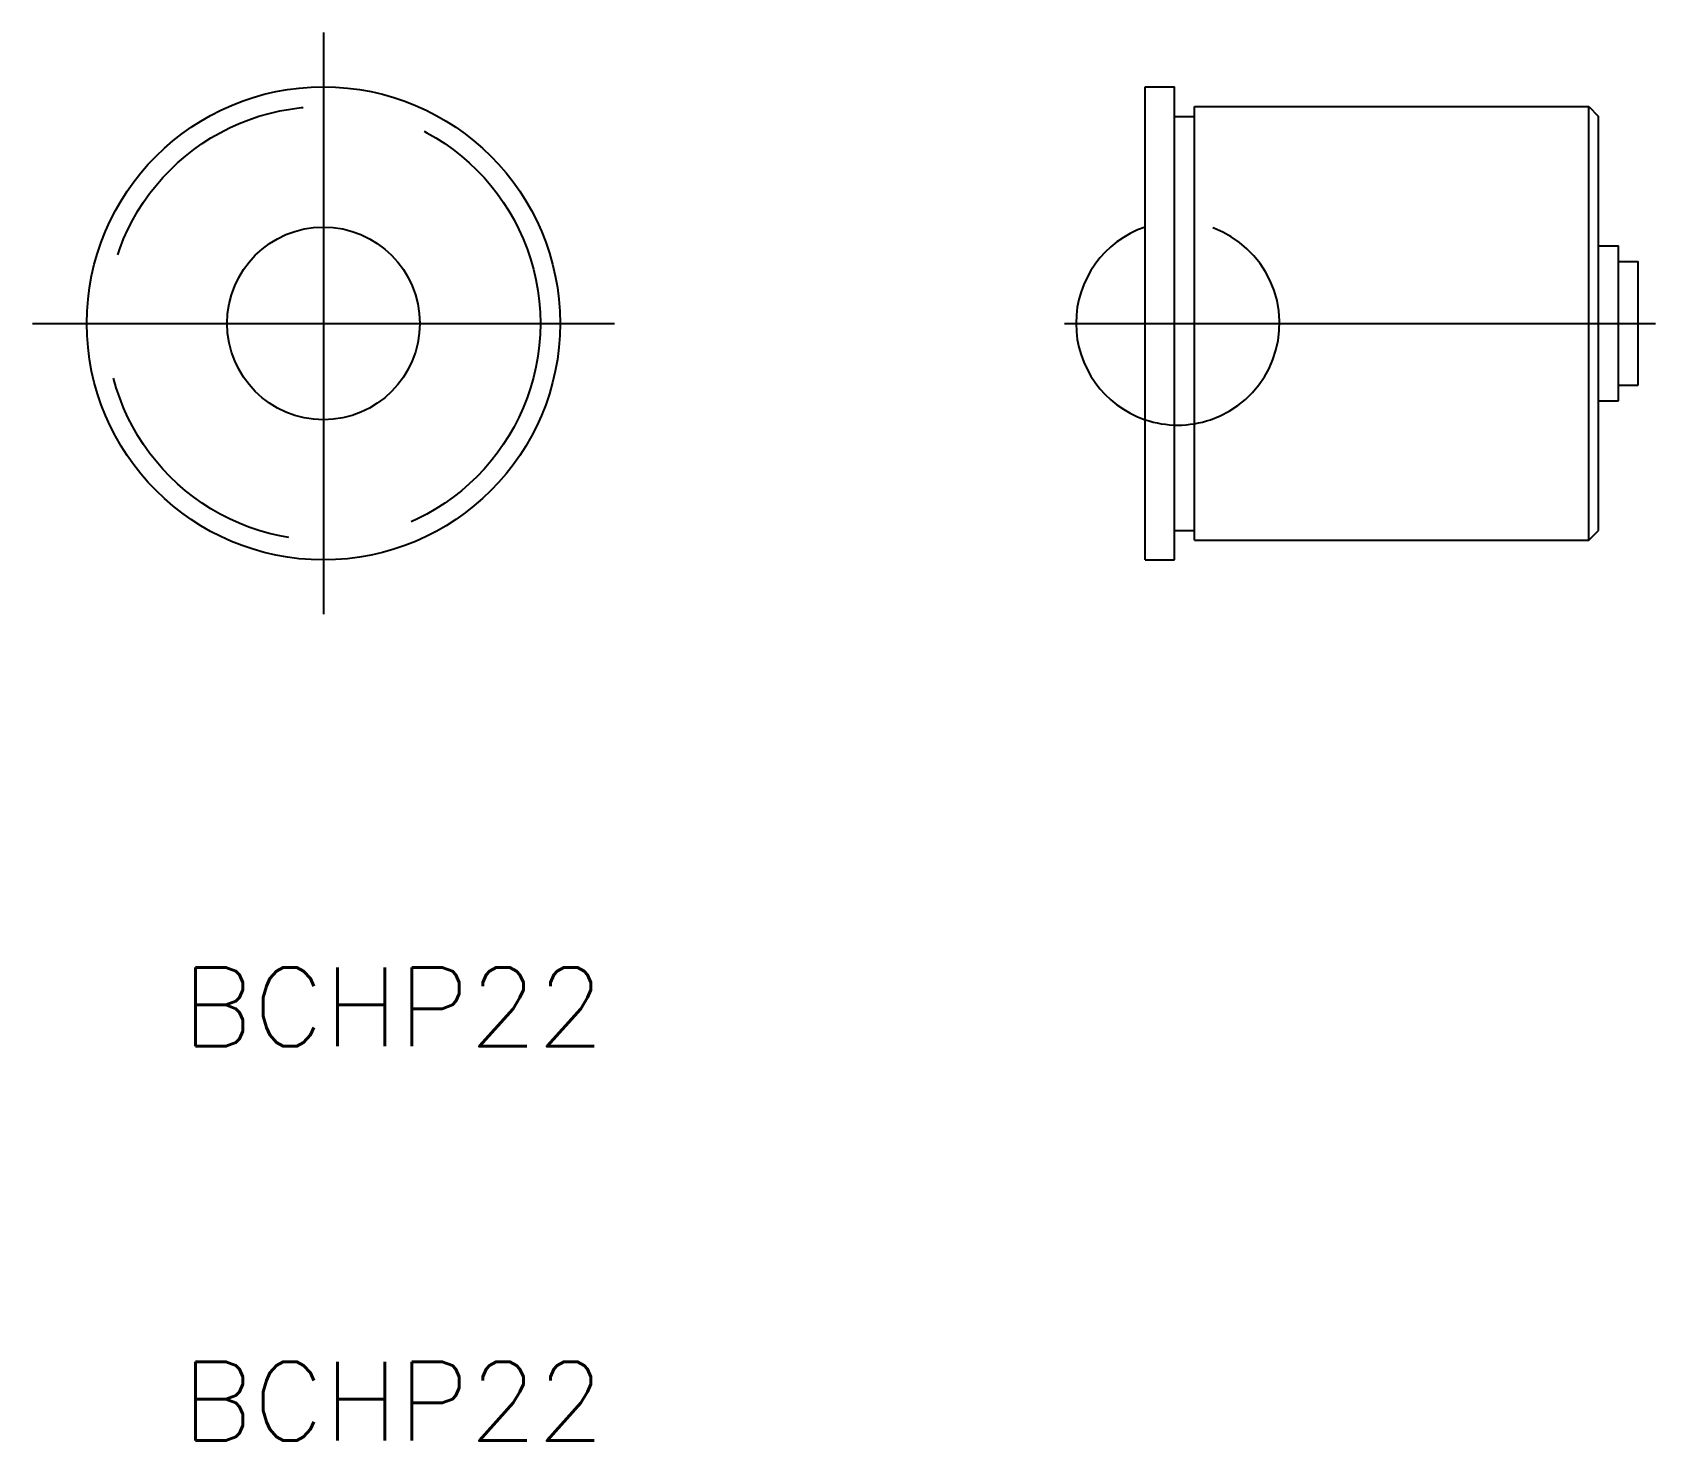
# Model space of a CAD drawing. Extents: x 2.9 to 85.2, y -116.8 to -45.4.
import ezdxf

# ---------------------------------------------------------------- set-up
doc = ezdxf.new("R2010")
doc.units = 0
doc.linetypes.add('CENTER', pattern=[50.8, 31.75, -6.35, 6.35, -6.35])
doc.linetypes.add('DASHED', pattern=[19.05, 12.7, -6.35])
doc.layers.get('0').update_dxf_attribs({"linetype": 'CONTINUOUS'})
doc.layers.add('CENTER', color=1, linetype='CENTER')
doc.styles.get("Standard").update_dxf_attribs({"font": 'txt.shx'})

msp = doc.modelspace()

# ---------------------------------------------------------------- linework, layer by layer
at = {"color": 7, "linetype": 'CONTINUOUS'}
for p, q in [((59.333, -72.163), (59.333, -48.163)), ((59.333, -48.163), (60.833, -48.163)), ((60.833, -72.163), (60.833, -48.163)), ((61.833, -71.163), (61.833, -49.163)), ((61.833, -49.163), (81.833, -49.163)), ((81.833, -71.163), (81.833, -49.163)), ((81.833, -49.163), (82.333, -49.663)), ((60.833, -49.663), (61.833, -49.663)), ((82.333, -70.663), (82.333, -49.663)), ((82.333, -56.23), (83.333, -56.23)), ((83.333, -64.096), (83.333, -56.23)), ((83.333, -57.033), (84.333, -57.033)), ((84.333, -63.292), (84.333, -57.033)), ((83.333, -63.292), (84.333, -63.292)), ((82.333, -64.096), (83.333, -64.096)), ((60.833, -70.663), (61.833, -70.663)), ((81.833, -71.163), (82.333, -70.663)), ((61.833, -71.163), (81.833, -71.163)), ((59.333, -72.163), (60.833, -72.163))]:
    msp.add_line(p, q, dxfattribs=at)
for radius in [12, 4.886]:
    msp.add_circle((17.668, -60.163), radius, dxfattribs=at)
at = {"color": 3, "linetype": 'DASHED'}
msp.add_circle((17.668, -60.163), 11, dxfattribs=at)
for start, end in [(288.76609, 108.76609), (251.23391, 288.76609)]:
    msp.add_arc((60.993, -60.163), 5.16, start, end, dxfattribs=at)
at = {"color": 7, "linetype": 'CONTINUOUS'}
msp.add_arc((60.993, -60.163), 5.16, 108.76609, 251.23391, dxfattribs=at)
at = {"layer": 'CENTER', "color": 1, "linetype": 'CENTER'}
for p, q in [((17.668, -45.407), (17.668, -74.919)), ((2.912, -60.163), (32.424, -60.163)), ((55.24, -60.163), (85.219, -60.163))]:
    msp.add_line(p, q, dxfattribs=at)

# ---------------------------------------------------------------- texts
at = {"color": 7, "linetype": 'CONTINUOUS'}
for p in [(10.49, -96.831), (10.49, -116.831)]:
    msp.add_text('BCHP22', height=4, dxfattribs=at).set_placement(p)

doc.saveas('drawing.dxf')
